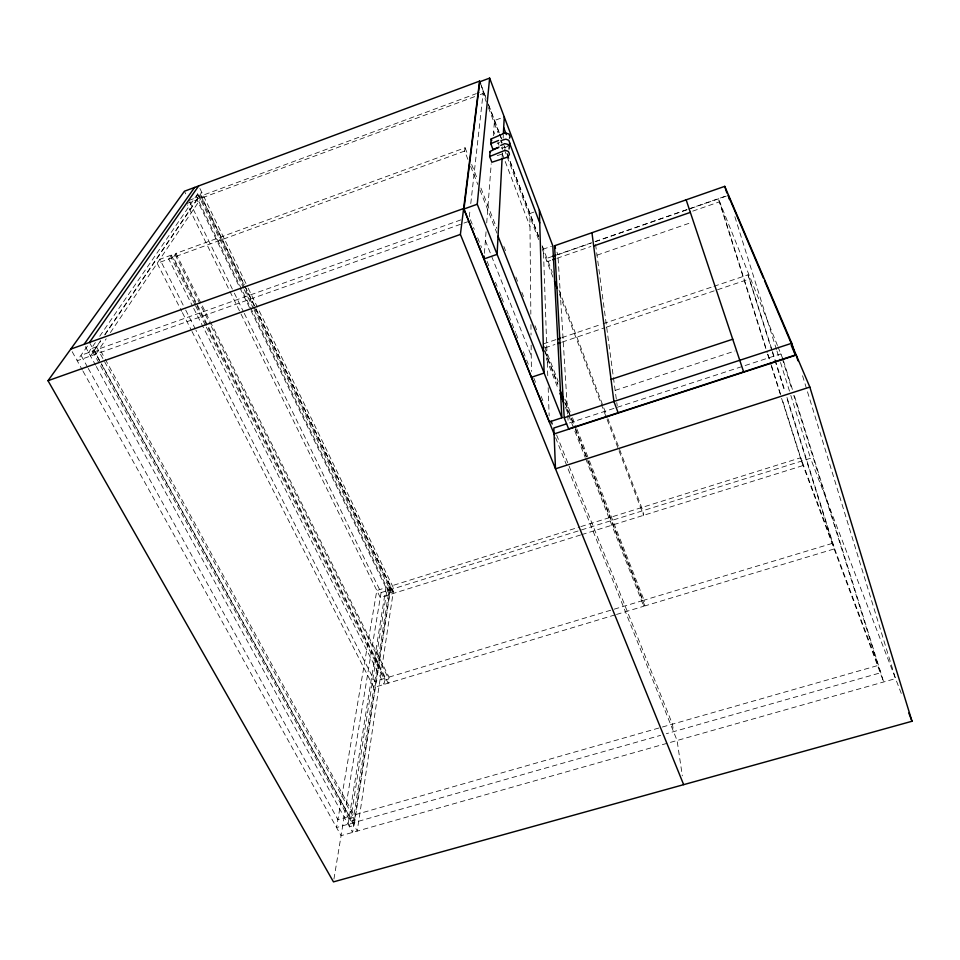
<?xml version="1.0" encoding="UTF-8"?>
<svg xmlns="http://www.w3.org/2000/svg" width="960" height="960" viewBox="0 0 960 960"><rect width="100%" height="100%" fill="white"/><g stroke="black" fill="none" stroke-linecap="round" stroke-linejoin="round"><path stroke-width="0.72" stroke-dasharray="4.8 3.6" d="M502.128 157.632L502.692 146.928M503.148 138.192L503.304 135.036M484.416 253.32L486.048 231.792M486.72 222.924L491.208 163.788M493.332 135.696L494.484 120.504L504.252 116.916M469.272 216.924L470.1 209.508M470.772 203.592L483.348 91.02L477.744 93.096M467.916 159.408L464.628 151.056L465.084 147.78L175.932 253.428L173.364 257.376L388.164 683.172L389.016 677.112L210.888 322.932M196.944 305.844L384.948 678.336L384.072 684.408L193.104 307.212M389.64 592.956L393.288 591.816L393.768 588.624L257.976 308.352M352.74 822.936L389.604 586.488L579.432 527.04M348.108 824.256L385.956 587.628L376.824 590.496L336.552 827.532L660.648 735.336M333.948 879L381.084 592.596L244.212 313.248M196.26 304.512L171.336 255.108L168.732 259.068L192.432 305.88M95.868 354.108L106.2 338.796M110.388 332.604L203.136 195.156M90.528 356.016L100.632 341.184M104.832 335.016L199.08 196.668M100.692 340.608L93.924 350.544L88.572 352.452L95.34 342.612M104.868 334.476L201.78 192.348L197.712 193.86L98.724 337.704M87.444 346.068L77.208 360.756L468.78 221.364M501.78 154.14L494.844 156.42M188.94 200.436L476.34 93.612M197.7 198.684L201.78 197.172L244.272 284.724M186.768 203.556L196.968 199.764L389.376 594.672M474.648 96.636L201.06 198.252L253.476 306.18M480.252 94.56L483.06 93.516L486.264 101.928M171.336 255.108L159.852 259.308L185.016 308.736M464.628 151.056L157.164 263.28L181.704 311.304M507.672 146.412L503.688 147.864L503.232 146.64M460.812 219.9L99.516 348.708L104.532 357.9M93.096 352.236L98.412 350.352M533.928 212.088L529.848 213.528L530.844 314.16M547.764 375.72L543.384 249.108L551.46 246.288M552.6 256.332L546.936 258.312L547.08 261.732L551.316 260.256M555.432 255.348L687.18 209.508M688.596 209.016L728.148 195.264M567.684 413.988L557.904 254.676L591.06 243.144M595.2 241.704L687.756 209.508M690.528 208.548L726.3 196.104M556.98 258.3L590.916 246.504M692.736 211.128L719.604 201.792L766.104 348.624M597.012 255.156L690.624 222.756M543.468 343.848L556.248 339.54M561.936 337.62L601.704 324.204M603.12 323.724L712.5 286.812M713.916 286.332L748.008 274.836L772.128 350.316M545.016 347.844L554.964 344.496M562.068 342.108L604.704 327.744M606.12 327.264L749.652 278.916M615.144 390.396L735.072 350.976M569.448 422.916L780.828 353.892L791.988 389.628M580.86 526.596L800.664 457.752L880.8 672.72L666.348 733.716M387 589.788L390.66 588.648M381.084 592.596L810.528 458.292L902.448 696.492M580.584 534.984L380.268 597.516L187.428 204.9M581.64 534.66L803.124 465.528L781.908 398.52M384.948 678.336L374.808 681.396L195.9 330.108M389.016 677.112L642.984 600.492L574.74 426.828M786.96 397.44L834.612 548.82L644.844 605.928L644.064 600.168L832.548 543.312L786.684 397.644M615.036 614.892L373.86 687.48L191.916 331.32M616.476 614.46L643.752 606.252L642.984 600.492M348.984 818.76L353.592 817.452M497.124 143.4L499.716 142.668M72.18 351.696L82.368 370.044M83.04 371.244L341.076 835.668L895.536 678.612L802.368 375.108M87.54 367.116L81.012 355.308L94.224 350.592L100.692 362.4M88.26 368.424L337.896 819.636L349.368 816.36L101.412 363.72M85.38 346.656L95.58 365.196M96.3 366.504L352.596 832.404L390.144 589.764L254.04 309.756M89.46 342.42L357.216 831.096L393.252 592.032L200.328 194.472L196.236 195.996L389.616 593.16M105.252 359.22L353.976 815.052L878.088 665.448L793.764 395.34M182.376 312.636L191.244 329.976M185.7 310.068L195.228 328.764M194.856 304.452L170.544 256.308L175.152 254.628L210.192 324.24M195.54 305.784L205.668 325.848M206.34 327.18L384.684 680.184L388.752 678.96L210.864 325.572M175.932 253.428L210.216 321.6M184.428 191.232L185.712 193.86M189.6 201.78L233.688 291.768M234.336 293.112L243.552 311.904M254.124 307.524L393.024 593.532M197.712 193.86L243.576 288.216M244.224 289.56L253.38 308.412M199.908 188.496L247.536 286.788M248.184 288.144L257.328 307.008M244.92 286.068L393.288 591.816M777.456 345.516L718.344 198.672L767.148 352.716M778.008 346.896L783.036 359.364M470.4 219.66L474.288 229.392M477.636 237.732L481.524 247.464M487.092 261.36L489.876 268.308M495.444 282.216L497.112 286.38M499.344 291.936L501.012 296.112M501.576 297.504L504.348 304.452M506.58 310.008L508.248 314.184M508.812 315.576L515.484 332.256M516.048 333.636L518.832 340.596M523.284 351.708L526.068 358.668M526.62 360.048L528.288 364.224M533.856 378.12L535.524 382.296M541.092 396.192L543.876 403.14M556.62 434.964L672.444 724.152L673.536 731.676M555.588 437.7L677.076 740.484L682.332 775.824M485.376 240.66L531.252 355.824M544.56 346.632L558.228 381.456M565.332 399.576L570.252 412.104M572.448 417.684L576.276 427.428M576.816 428.82L588.84 459.468M589.392 460.86L644.064 600.168M465.084 147.78L467.82 154.728M471.648 164.46L477.648 179.748M480.924 188.088L496.776 228.396M503.868 246.468L505.512 250.644M515.892 277.056L517.524 281.22M521.892 292.344L523.536 296.508M535.008 325.704L536.64 329.868M544.728 350.448L557.796 383.7M565.452 403.176L574.2 425.436M544.692 351.108L557.832 384.528M564.936 402.624L570.408 416.556M570.96 417.948L574.788 427.692M575.34 429.084L587.376 459.72M587.928 461.112L644.844 605.928M470.652 166.368L477.78 184.464M479.964 190.032L496.956 233.184M546.252 358.464L557.748 387.708M565.428 407.196L568.164 414.156M568.704 415.548L585.144 457.308M585.696 458.7L643.752 606.252M488.4 107.532L498 132.756M504.396 149.568L506.532 155.172M507.06 156.576L539.052 240.66M542.256 249.06L553.452 278.496M559.32 293.904L643.572 515.328L642.888 510.72L607.908 418.68M501.54 147.36L502.044 148.848M493.668 131.268L494.736 134.064M497.94 142.452L499.008 145.248M502.212 153.636L529.98 226.368M480.516 83.592L485.988 97.98M488.64 104.952L499.236 132.84M499.776 134.232L501.36 138.408M504.012 145.38L505.068 148.176L503.988 145.5M507.192 153.744L538.992 237.396M542.172 245.76L552.24 272.256M559.02 290.076L607.368 417.288M481.344 85.944L486.072 98.388M488.184 103.92L499.236 132.996M499.764 134.388L501.348 138.552M507.156 153.828L538.692 236.796M542.34 246.372L543.384 249.108M556.956 252.132L557.904 254.676M767.904 354.324L771.072 364.308M771.516 365.736L781.452 397.092M767.592 354.144L770.76 364.128M771.216 365.556L781.152 396.936M781.596 398.364L801.48 461.124L883.68 681.972L794.16 395.052M772.572 351.744L785.16 391.728M748.008 274.836L771.84 350.52M772.296 351.948L784.884 391.932M783.48 360.792L792.408 389.412M734.868 216.708L776.496 349.644M776.952 351.072L780.084 361.08M780.528 362.508L790.38 393.96M790.824 395.388L810.528 458.292M595.56 244.404L617.208 405.756M567.78 415.476L568.236 422.916M548.184 387.648L549.156 415.944M530.94 324.576L531.048 334.992M531.144 345.072L531.408 371.472M390.888 587.148L354.108 825.432L349.488 826.752L387.24 588.288L390.888 587.148M96.468 346.8L91.152 348.696L350.352 821.256L354.96 819.936L96.468 346.8"/><path stroke-width="1.44" d="M502.068 158.832L497.1 254.352L483.996 258.948L484.2 256.14M503.388 133.548L504.252 116.916M489.66 156.516L505.272 150.24L508.284 151.404L509.064 152.808L509.412 154.368L507.924 156.996L491.868 162.252L489.66 156.516L490.068 151.464L499.056 147.024M498.12 147.78L492.9 149.268L490.752 143.676L491.124 138.972L505.2 132.9L509.016 134.028L510.084 136.884L509.46 138.156M561.864 417.804L477.252 204.24L489.636 78.12L479.772 81.792L463.956 209.004L549.372 421.896L561.864 417.804L552.804 245.82L489.636 78.12M683.652 784.656L460.392 234.432L479.58 81.108L184.428 191.232L48 380.7L333.468 881.88L912 721.26L809.844 387.084L764.532 280.68M509.22 144.468L509.868 143.172L508.776 140.28L505.836 139.14L500.928 140.58L501.78 142.824M509.052 149.016L509.364 146.184L507.18 144.168L504.696 143.64L500.736 145.428M89.46 342.42L198.66 185.916M84.108 344.328L194.592 187.44M490.752 143.676L498.6 140.472M70.74 349.116L463.632 208.536L554.472 434.928M463.956 209.004L477.252 204.24M48 380.7L460.392 234.432M554.556 245.772L724.764 186.348L791.748 343.26L795.348 355.008L568.608 428.88L564.204 417.744L554.556 245.772L555.516 248.316M552.6 256.332L555.432 255.348M552.732 259.776L555.564 258.792M593.676 245.976L690.348 212.388M557.664 339.06L560.508 338.1M557.808 343.536L560.652 342.576M531.456 377.268L544.128 373.044L539.364 210.156M611.04 379.416L732.792 339.216M564.204 417.744L791.748 343.26M566.604 423.84L553.836 428.004L555.492 468.816L809.844 387.084M554.076 433.944L796.212 355.068L797.976 360.792M763.356 277.92L728.148 195.264L729.492 199.548M791.268 345.384L795.348 355.008M551.112 421.212L552.228 423.996M560.016 390.096L563.844 399.84M559.944 393.276L563.784 403.02M498.048 236.196L543.504 351.708M908.82 713.004L912 721.26M490.068 151.464L490.44 152.436M491.124 138.972L491.784 140.676M554.52 281.292L557.208 288.36M479.58 81.108L480.516 83.592M503.7 127.596L506.34 134.604M509.532 143.016L539.736 222.924M618.144 412.74L613.908 401.472L591.948 232.716M686.148 199.836L743.628 371.856M724.764 186.348L726.84 192.972"/></g></svg>
